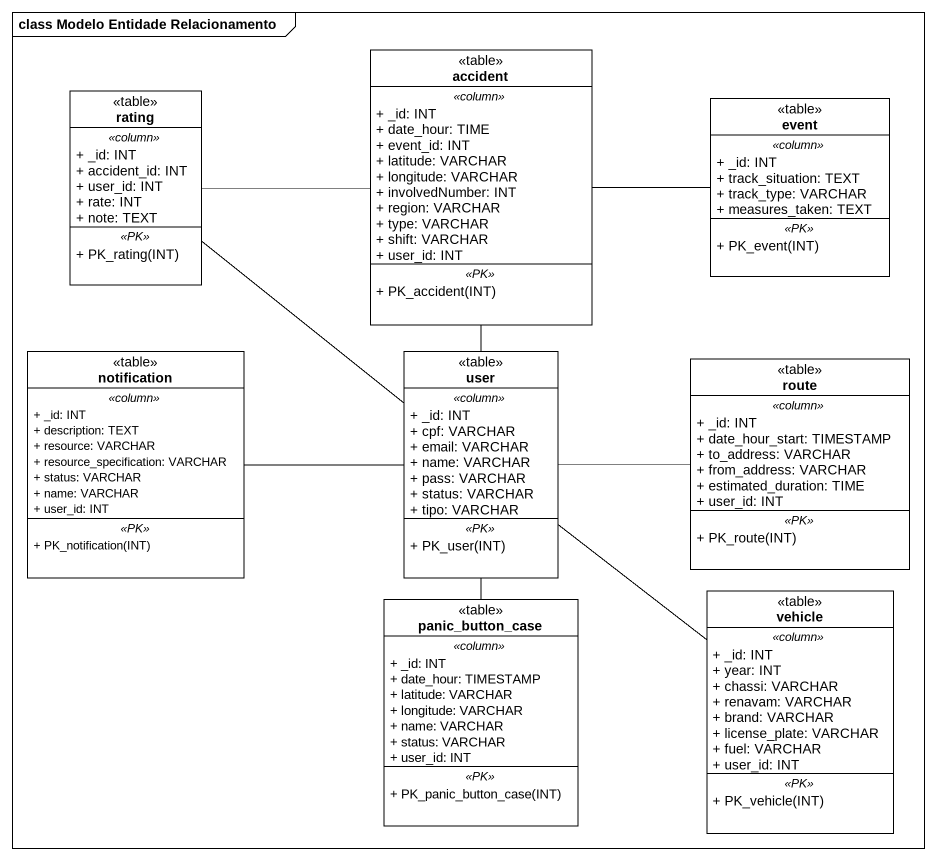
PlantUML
@startuml
mainframe class Modelo Entidade Relacionamento
hide circle
hide empty members
skinparam classAttributeIconSize 0
class accident <<table>> {
  .. <<column>> ..
  + _id: INT
  + date_hour: TIME
  + event_id: INT
  + latitude: VARCHAR
  + longitude: VARCHAR
  + involvedNumber: INT
  + region: VARCHAR
  + type: VARCHAR
  + shift: VARCHAR
  + user_id: INT
  .. <<PK>> ..
  + PK_accident(INT)
}
class rating <<table>> {
  .. <<column>> ..
  + _id: INT
  + accident_id: INT
  + user_id: INT
  + rate: INT
  + note: TEXT
  .. <<PK>> ..
  + PK_rating(INT)
}
class event <<table>> {
  .. <<column>> ..
  + _id: INT
  + track_situation: TEXT
  + track_type: VARCHAR
  + measures_taken: TEXT
  .. <<PK>> ..
  + PK_event(INT)
}
class notification <<table>> {
  .. <<column>> ..
  + _id: INT
  + description: TEXT
  + resource: VARCHAR
  + resource_specification: VARCHAR
  + status: VARCHAR
  + name: VARCHAR
  + user_id: INT
  .. <<PK>> ..
  + PK_notification(INT)
}
class user <<table>> {
  .. <<column>> ..
  + _id: INT
  + cpf: VARCHAR
  + email: VARCHAR
  + name: VARCHAR
  + pass: VARCHAR
  + status: VARCHAR
  + tipo: VARCHAR
  .. <<PK>> ..
  + PK_user(INT)
}
class route <<table>> {
  .. <<column>> ..
  + _id: INT
  + date_hour_start: TIMESTAMP
  + to_address: VARCHAR
  + from_address: VARCHAR
  + estimated_duration: TIME
  + user_id: INT
  .. <<PK>> ..
  + PK_route(INT)
}
class panic_button_case <<table>> {
  .. <<column>> ..
  + _id: INT
  + date_hour: TIMESTAMP
  + latitude: VARCHAR
  + longitude: VARCHAR
  + name: VARCHAR
  + status: VARCHAR
  + user_id: INT
  .. <<PK>> ..
  + PK_panic_button_case(INT)
}
class vehicle <<table>> {
  .. <<column>> ..
  + _id: INT
  + year: INT
  + chassi: VARCHAR
  + renavam: VARCHAR
  + brand: VARCHAR
  + license_plate: VARCHAR
  + fuel: VARCHAR
  + user_id: INT
  .. <<PK>> ..
  + PK_vehicle(INT)
}
rating -right- accident
rating -- user
event -left- accident
notification -right- user
user -up- accident
route -left- user
panic_button_case -up- user
vehicle -up- user
@enduml
